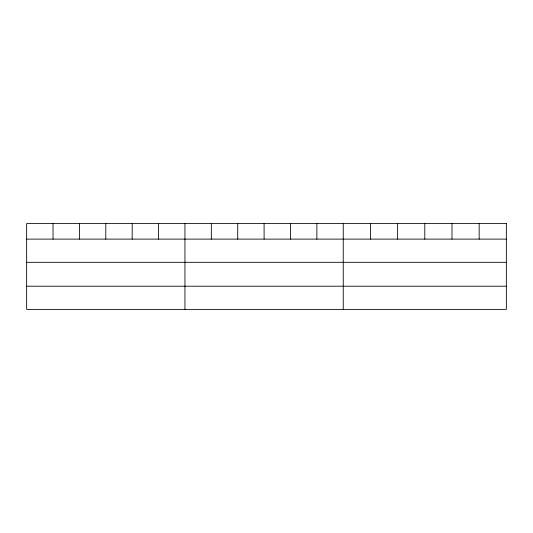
<?xml version="1.0" encoding="UTF-8"?>
<svg xmlns="http://www.w3.org/2000/svg" width="533" height="533" viewBox="0 0 533 533"><rect width="100%" height="100%" fill="white"/><g stroke="black" fill="none" stroke-linecap="round" stroke-linejoin="round"><path stroke-width="0.8" d="M26.65 239.117L506.35 239.117M26.65 262.309L506.35 262.309M26.65 286.208L506.35 286.208M479.167 223.607L479.167 239.117M451.984 223.607L451.984 239.117M424.801 223.607L424.801 239.117M397.618 223.607L397.618 239.117M370.435 223.607L370.435 239.117M343.252 223.607L343.252 309.393M316.869 223.607L316.869 239.117M290.485 223.607L290.485 239.117M264.101 223.607L264.101 239.117M237.718 223.607L237.718 239.117M211.334 223.607L211.334 239.117M184.951 223.607L184.951 309.393M158.567 223.607L158.567 239.117M132.184 223.607L132.184 239.117M105.801 223.607L105.801 239.117M79.417 223.607L79.417 239.117M53.033 223.607L53.033 239.117M506.35 223.607L26.65 223.607L26.65 309.393L506.35 309.393L506.35 223.607"/></g></svg>
